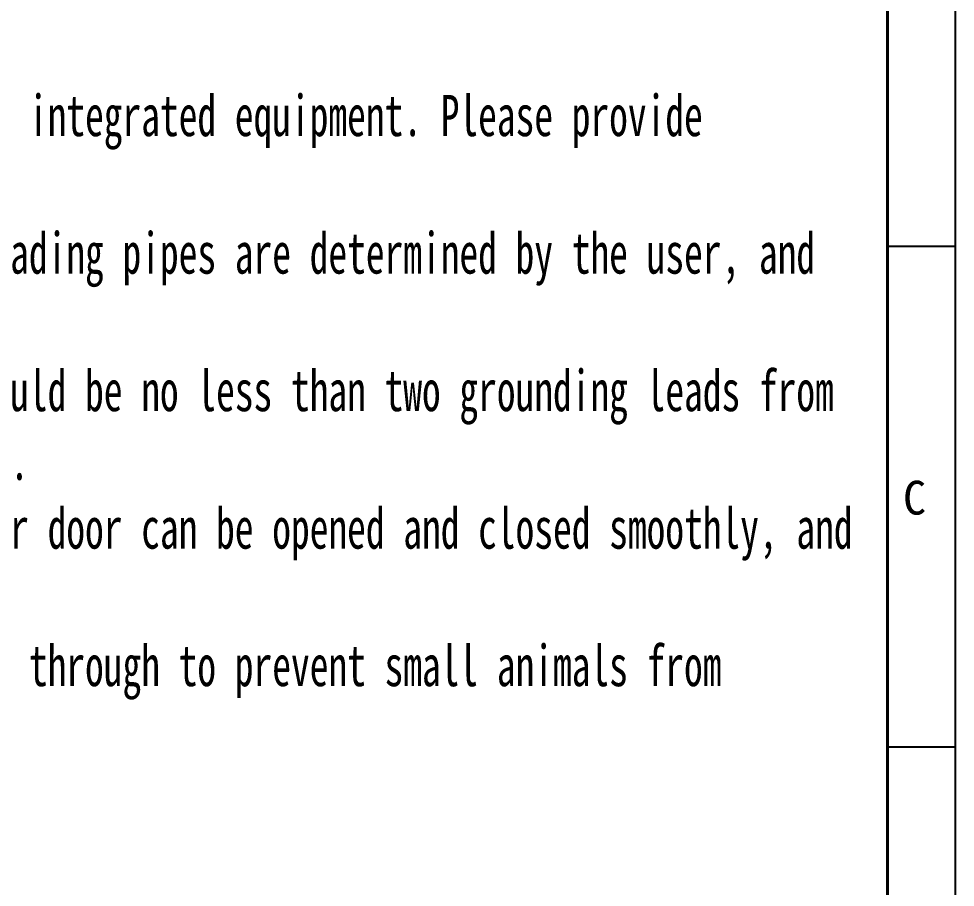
# Model space of a CAD drawing. Header units: millimetres. Extents: x 55614 to 110757, y -66981 to -47484.
# Drawn here: x 106217 to 110757, y -62769 to -58558 of the extents above; entities that cross this region are included whole.
import ezdxf

# ---------------------------------------------------------------- set-up
doc = ezdxf.new("R2010")
doc.units = ezdxf.units.MM
doc.layers.add('FORM', color=7, linetype='Continuous')
doc.layers.add('LY_Partlib2', color=7, linetype='Continuous')
doc.layers.add('THICK', color=7, linetype='Continuous', lineweight=0)
doc.styles.add('KEHUA', font='STFANGSO.TTF')
doc.styles.add('标准', font='simsun.ttc', dxfattribs={"width": 0.667})

# ---------------------------------------------------------------- blocks, each defined once
blk = doc.blocks.new('1')
at = {"layer": 'FORM', "color": 4}
for p, q in [((2227.4, 2790.559), (2222.372, 2790.559)), ((2227.4, 2753.355), (2222.372, 2753.355))]:
    blk.add_line(p, q, dxfattribs=at)
at = {"layer": 'FORM', "color": 6}
blk.add_lwpolyline([(1805.08, 2977.084), (2227.4, 2977.084), (2227.4, 2678.443), (1805.08, 2678.443)], close=True, dxfattribs=at)
at = {"layer": 'FORM', "color": 8, "lineweight": 40}
blk.add_lwpolyline([(1810.107, 2683.471), (2222.372, 2683.471), (2222.372, 2972.057), (1810.107, 2972.057)], close=True, dxfattribs=at)
at = {"layer": 'FORM', "color": 4, "style": 'KEHUA'}
blk.add_text('C', height=2.514, dxfattribs=at).set_placement((2223.518, 2770.637))

msp = doc.modelspace()

# ---------------------------------------------------------------- block references
at = {"layer": 'LY_Partlib2', "xscale": 65.28547535580151, "yscale": 65.28547535580151, "zscale": 65.28547535580151}
msp.add_blockref('1', (-34659.727, -241844.639), dxfattribs=at)

# ---------------------------------------------------------------- texts
at = {"layer": 'THICK', "lineweight": -3, "insert": (98098.167, -58593.581), "char_height": 200, "width": 12272.06391, "attachment_point": 1, "style": '标准'}
msp.add_mtext('{\\C1;Description：\\P1、This is a foundation plan diagram that illustrates the foundation requirements for the integrated equipment. Please provide corresponding civil construction drawings based on this drawing.\\P2、The number of diameter and installation position of high-voltage and low-pressure threading pipes are determined by the user, and this drawing is for reference only.\\P3、Bury a grounding grid around the substation (dashed line in the figure), and there should be no less than two grounding leads from the grounding grid to this substation, with a grounding resistance of no more than 4 ohms.\\P4、After the installation of the substation, it should be ensured that the box transformer door can be opened and closed smoothly, and then the base of the substation should be welded and fixed to the embedded channel steel\\P5、The cable inlet holes should be sealed with cement mortar after the cables have passed through to prevent small animals from entering the box transformer room.\\P6、Open installation base, no access manhole;}', dxfattribs=at)

doc.saveas('drawing.dxf')
